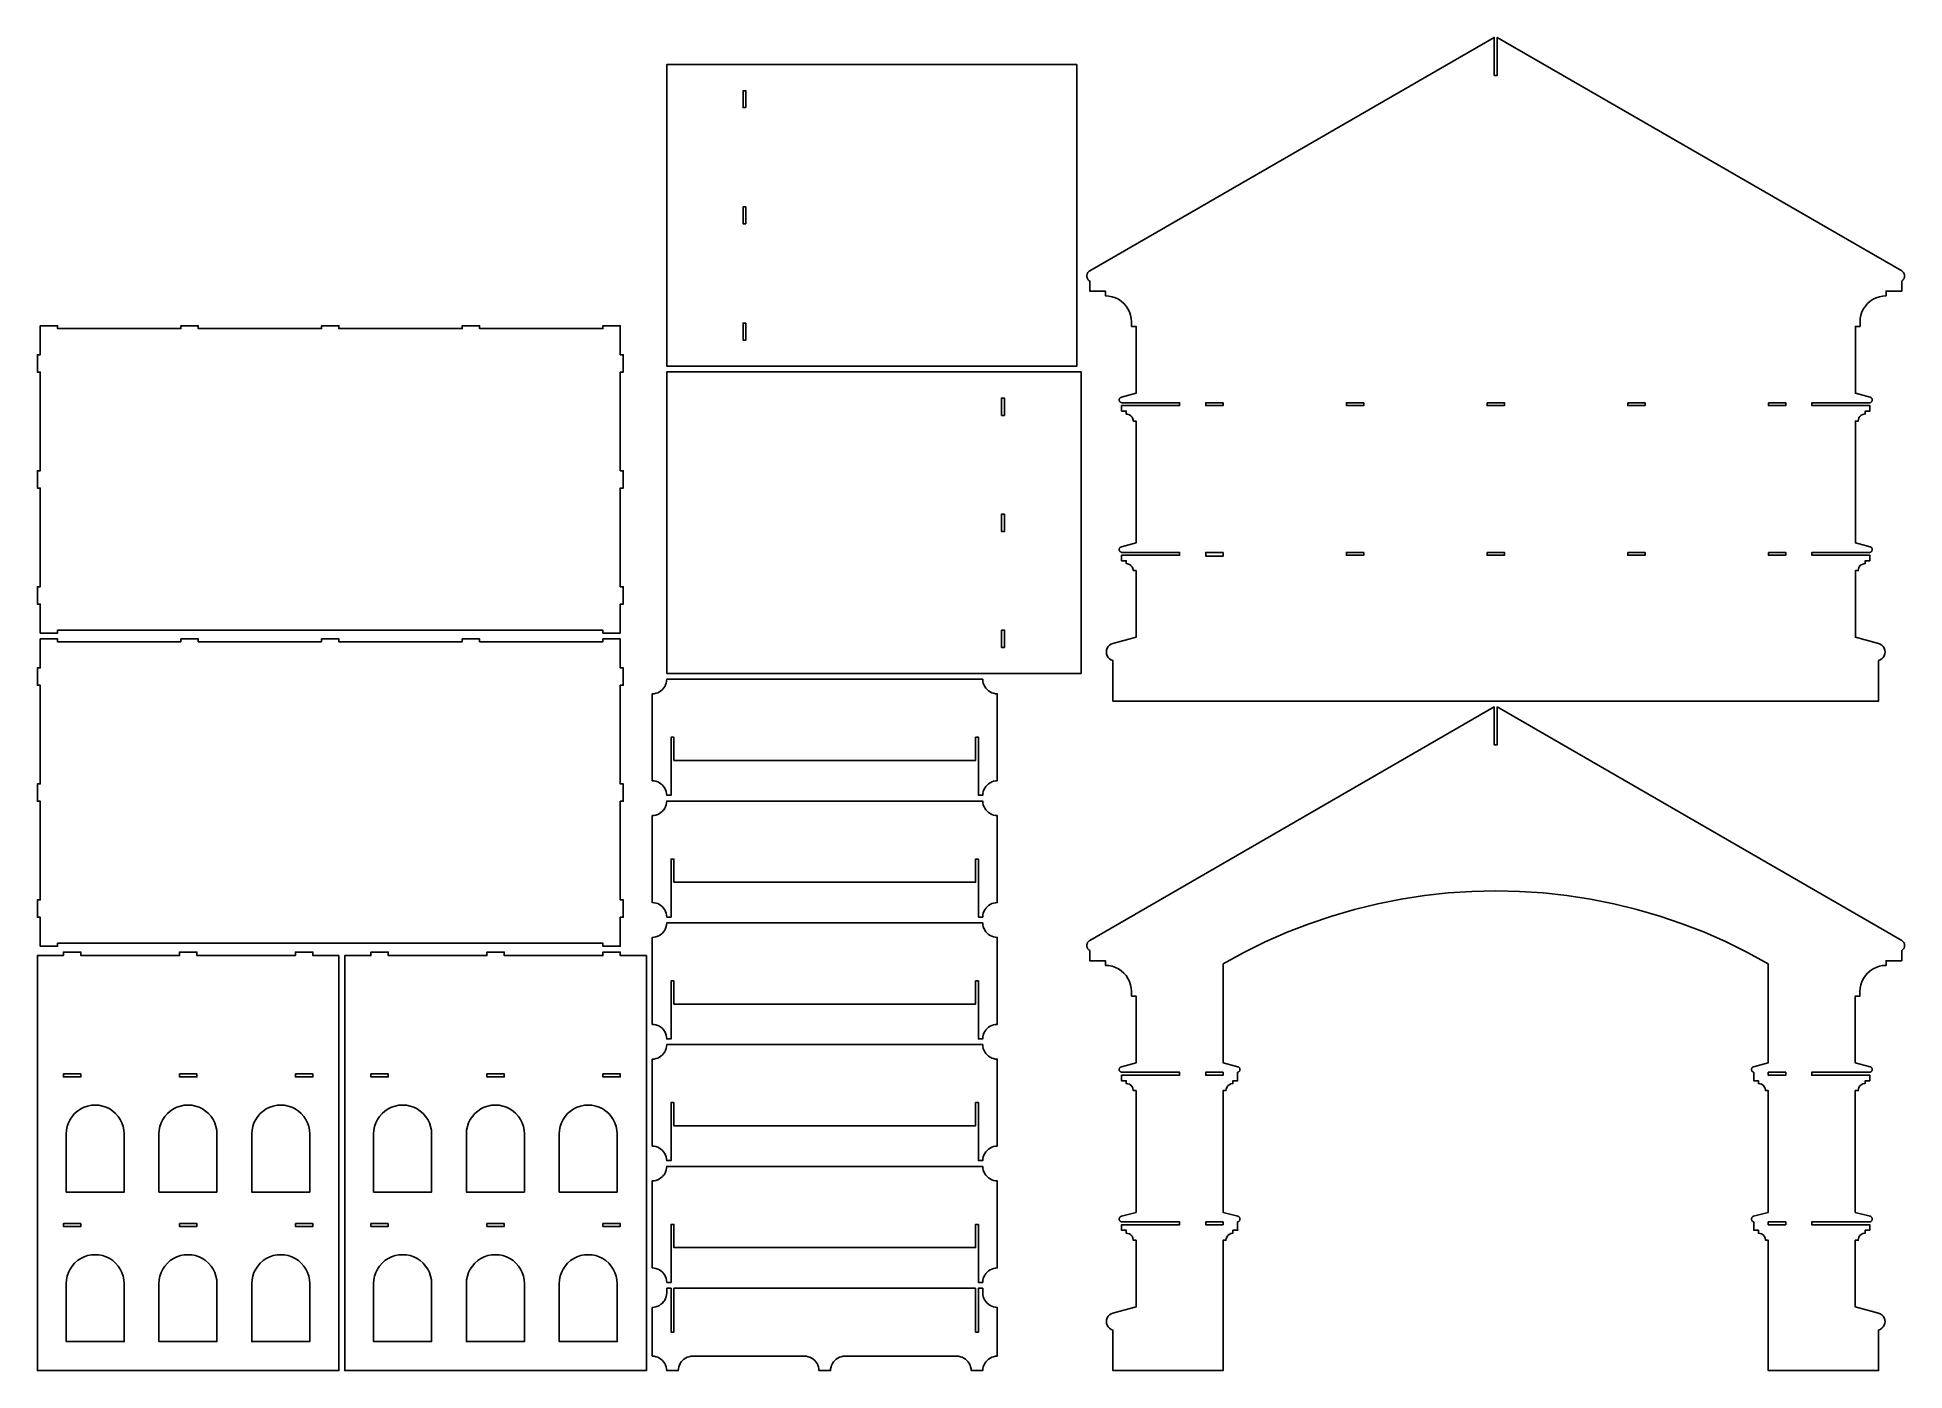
# Model space of a CAD drawing. Header units: millimetres. Extents: x 0 to 3219, y 0 to 2299.
import ezdxf

# ---------------------------------------------------------------- set-up
doc = ezdxf.new("R2010")
doc.units = ezdxf.units.MM
for name, color, linetype in [('Layer1', 12, 'Continuous'), ('Layer3', 31, 'Continuous'), ('Layer4', 41, 'Continuous')]:
    doc.layers.add(name, color=color, linetype=linetype)

# ---------------------------------------------------------------- blocks, each defined once
blk = doc.blocks.new('A$C11783851')
at = {"layer": 'Layer3'}
blk.add_lwpolyline([(557.5, 142.2), (37.5, 142.2), (37.5, 66.4), (32.5, 66.4), (32.5, 142.2), (25, 142.2), (25, 134.2), (24.8, 131), (24.1, 127.8), (23.1, 124.7), (21.7, 121.7), (20, 119.3), (19.8, 119), (17.7, 116.6), (15.2, 114.4), (12.5, 112.6), (9.6, 111.1), (6.5, 110.1), (3.3, 109.4), (0, 109.2), (0, 25), (3.3, 24.8), (6.5, 24.1), (9.6, 23.1), (12.5, 21.7), (15.2, 19.8), (17.7, 17.7), (19.8, 15.2), (21.7, 12.5), (22.9, 10), (23.1, 9.6), (24.1, 6.5), (24.8, 3.3), (25, 0), (45, 0), (45.2, 3.3), (45.9, 6.5), (46.9, 9.6), (48.3, 12.5), (50.2, 15.2), (52.3, 17.7), (54.8, 19.8), (57.5, 21.7), (60.4, 23.1), (63.5, 24.1), (66.7, 24.8), (70, 25), (262.5, 25), (265.8, 24.8), (269, 24.1), (272.1, 23.1), (275, 21.7), (277.7, 19.8), (280.2, 17.7), (282.3, 15.2), (284.2, 12.5), (285.4, 10), (285.6, 9.6), (286.6, 6.5), (287.3, 3.3), (287.5, 0), (307.5, 0), (307.7, 3.3), (308.4, 6.5), (309.4, 9.6), (309.6, 10), (310.8, 12.5), (312.5, 15), (312.7, 15.2), (314.8, 17.7), (317.3, 19.8), (320, 21.7), (322.9, 23.1), (326, 24.1), (329.2, 24.8), (332.5, 25), (525, 25), (528.3, 24.8), (531.5, 24.1), (534.6, 23.1), (537.5, 21.7), (540.2, 19.8), (542.7, 17.7), (544.8, 15.2), (546.7, 12.5), (548.1, 9.6), (549.1, 6.5), (549.8, 3.3), (550, 0), (570, 0), (570.2, 3.3), (570.9, 6.5), (571.9, 9.6), (572.1, 10), (573.3, 12.5), (575, 15), (575.2, 15.2), (577.3, 17.7), (579.8, 19.8), (582.5, 21.7), (585.4, 23.1), (588.5, 24.1), (591.7, 24.8), (595, 25), (595, 109.2), (591.7, 109.4), (588.5, 110.1), (585.4, 111.1), (582.5, 112.6), (579.8, 114.4), (577.3, 116.6), (575.2, 119), (573.3, 121.7), (571.9, 124.7), (570.9, 127.8), (570.2, 131), (570, 134.2), (570, 142.2), (562.5, 142.2), (562.5, 66.4), (557.5, 66.4)], close=True, dxfattribs=at)

msp = doc.modelspace()

# ---------------------------------------------------------------- linework, layer by layer
at = {"layer": 'Layer1'}
for points in [[(1792.4, 2252.2), (1085, 2252.2), (1085, 1732.2), (1792.4, 1732.2)], [(1221.7, 2178.2), (1216.6, 2178.2), (1216.6, 2207.2), (1221.7, 2207.2)], [(1221.7, 1977.7), (1216.6, 1977.7), (1216.6, 2006.8), (1221.7, 2006.8)], [(1221.7, 1806.4), (1221.7, 1777.2), (1216.6, 1777.2), (1216.6, 1806.4)], [(1799.4, 1722.2), (1085, 1722.2), (1085, 1202.2), (1799.4, 1202.2)], [(1662.1, 1647.3), (1662.1, 1677.2), (1667.2, 1677.2), (1667.2, 1647.3)], [(1662.1, 1446.8), (1662.1, 1476.7), (1667.2, 1476.7), (1667.2, 1446.8)], [(1662.1, 1277.2), (1667.2, 1277.2), (1667.2, 1247.2), (1662.1, 1247.2)]]:
    msp.add_lwpolyline(points, close=True, dxfattribs=at)
at = {"layer": 'Layer3'}
for points in [[(3164.9, 1847.5), (3170.1, 1850.1), (3175.7, 1852), (3181.4, 1853.1), (3181.5, 1853.1), (3187.4, 1853.5), (3187.4, 1861.5), (3214.4, 1861.5), (3214.4, 1879), (3215.1, 1879.5), (3215.8, 1880), (3216.4, 1880.6), (3217, 1881.3), (3217.5, 1882), (3218, 1882.7), (3218.4, 1883.5), (3218.7, 1884.3), (3219, 1885.1), (3219.2, 1886), (3219.3, 1886.9), (3219.4, 1887.7), (3219.3, 1888.6), (3219.2, 1889.5), (3219, 1890.4), (3218.7, 1891.2), (3218.4, 1892), (3218, 1892.8), (3217.5, 1893.5), (3217, 1894.2), (3216.4, 1894.9), (3215.8, 1895.5), (3215.1, 1896), (3214.4, 1896.5), (2516.9, 2299.2), (2516.9, 2233.5), (2511.9, 2233.5), (2511.9, 2299.2), (1814.4, 1896.5), (1813.6, 1896), (1812.9, 1895.5), (1812.3, 1894.9), (1811.7, 1894.2), (1811.2, 1893.5), (1810.7, 1892.8), (1810.3, 1892), (1810, 1891.2), (1809.7, 1890.4), (1809.5, 1889.5), (1809.4, 1888.6), (1809.4, 1887.7), (1809.4, 1886.9), (1809.5, 1886), (1809.7, 1885.1), (1810, 1884.3), (1810.3, 1883.5), (1810.7, 1882.7), (1811.2, 1882), (1811.7, 1881.3), (1812.3, 1880.6), (1812.9, 1880), (1813.6, 1879.5), (1814.4, 1879), (1814.4, 1861.5), (1841.4, 1861.5), (1841.4, 1853.5), (1847.2, 1853.1), (1853, 1852), (1858.6, 1850.1), (1863.9, 1847.5), (1868.7, 1844.2), (1873.2, 1840.3), (1877.1, 1835.9), (1880.3, 1831), (1882.9, 1825.7), (1884.8, 1820.1), (1886, 1814.4), (1886.4, 1808.6), (1886.4, 1800.6), (1894.4, 1800.6), (1894.4, 1685.6), (1868.9, 1678.8), (1867.8, 1678.3), (1867.3, 1678), (1866.9, 1677.6), (1866.5, 1677.2), (1866.1, 1676.8), (1865.8, 1676.3), (1865.6, 1675.7), (1865.4, 1675.2), (1865.3, 1674.6), (1865.3, 1674), (1865.3, 1673.4), (1865.4, 1672.9), (1865.6, 1672.3), (1865.8, 1671.8), (1866.1, 1671.3), (1866.5, 1670.8), (1866.9, 1670.4), (1867.3, 1670), (1867.8, 1669.7), (1868.3, 1669.4), (1868.9, 1669.2), (1869.4, 1669.1), (1969.4, 1669.1), (1969.4, 1664.1), (1869.4, 1664.1), (1869.4, 1654.6), (1877.4, 1654.6), (1877.4, 1649.6), (1879.7, 1649.4), (1882.7, 1648.4), (1885.3, 1646.7), (1887.4, 1644.3), (1888.8, 1641.5), (1889.6, 1637.6), (1894.4, 1637.6), (1894.4, 1427.6), (1868.9, 1420.8), (1867.8, 1420.3), (1867.3, 1420), (1866.9, 1419.6), (1866.5, 1419.2), (1866.1, 1418.8), (1865.8, 1418.3), (1865.6, 1417.7), (1865.4, 1417.2), (1865.3, 1416.6), (1865.3, 1416), (1865.3, 1415.4), (1865.4, 1414.9), (1865.6, 1414.3), (1865.8, 1413.8), (1866.1, 1413.3), (1866.5, 1412.8), (1866.9, 1412.4), (1867.3, 1412), (1867.8, 1411.7), (1868.3, 1411.4), (1868.9, 1411.2), (1869.4, 1411.1), (1969.4, 1411.1), (1969.4, 1406.1), (1869.4, 1406.1), (1869.4, 1396.6), (1877.4, 1396.6), (1877.4, 1391.6), (1879.7, 1391.4), (1882.7, 1390.4), (1885.3, 1388.7), (1887.4, 1386.3), (1888.8, 1383.5), (1889.6, 1379.6), (1894.4, 1379.6), (1894.4, 1264.6), (1854.4, 1253.9), (1851.3, 1252.7), (1848.5, 1250.9), (1846.2, 1248.5), (1844.5, 1245.6), (1843.5, 1242.5), (1843.1, 1239.2), (1843.5, 1236), (1844.5, 1232.8), (1846.2, 1230), (1848.5, 1227.6), (1851.3, 1225.8), (1854.4, 1224.6), (1854.4, 1154.6), (3174.4, 1154.6), (3174.4, 1224.6), (3177.4, 1225.8), (3180.2, 1227.6), (3182.5, 1230), (3184.2, 1232.8), (3185.2, 1236), (3185.6, 1239.2), (3185.2, 1242.5), (3184.2, 1245.6), (3182.5, 1248.5), (3180.2, 1250.9), (3177.4, 1252.7), (3174.4, 1253.9), (3134.4, 1264.6), (3134.4, 1379.6), (3139.4, 1379.6), (3139.5, 1382), (3140.5, 1384.9), (3142.3, 1387.6), (3144.6, 1389.6), (3147.5, 1391), (3151.4, 1391.8), (3151.4, 1396.6), (3159.4, 1396.6), (3159.4, 1406.1), (3059.4, 1406.1), (3059.4, 1411.1), (3159.4, 1411.1), (3159.8, 1411.2), (3160.4, 1411.4), (3160.9, 1411.7), (3161.4, 1412), (3161.8, 1412.4), (3162.2, 1412.8), (3162.6, 1413.3), (3162.9, 1413.8), (3163.1, 1414.3), (3163.3, 1414.9), (3163.4, 1415.4), (3163.4, 1416), (3163.4, 1416.6), (3163.3, 1417.2), (3163.1, 1417.7), (3162.9, 1418.3), (3162.6, 1418.8), (3162.2, 1419.2), (3161.8, 1419.6), (3161.4, 1420), (3160.9, 1420.3), (3159.8, 1420.8), (3134.4, 1427.6), (3134.4, 1637.6), (3139.4, 1637.6), (3139.5, 1640), (3140.5, 1642.9), (3142.3, 1645.6), (3144.6, 1647.6), (3147.5, 1649), (3151.4, 1649.8), (3151.4, 1654.6), (3159.4, 1654.6), (3159.4, 1664.1), (3059.4, 1664.1), (3059.4, 1669.1), (3159.4, 1669.1), (3159.8, 1669.2), (3160.4, 1669.4), (3160.9, 1669.7), (3161.4, 1670), (3161.8, 1670.4), (3162.2, 1670.8), (3162.6, 1671.3), (3162.9, 1671.8), (3163.1, 1672.3), (3163.3, 1672.9), (3163.4, 1673.4), (3163.4, 1674), (3163.4, 1674.6), (3163.3, 1675.2), (3163.1, 1675.7), (3162.9, 1676.3), (3162.6, 1676.8), (3162.2, 1677.2), (3161.8, 1677.6), (3161.4, 1678), (3160.9, 1678.3), (3159.8, 1678.8), (3134.4, 1685.6), (3134.4, 1800.6), (3142.4, 1800.6), (3142.4, 1808.5), (3142.4, 1808.6), (3142.7, 1814.4), (3143.9, 1820.1), (3145.8, 1825.7), (3148.4, 1831), (3151.6, 1835.9), (3155.5, 1840.3), (3160, 1844.2)], [(2044.4, 1669.1), (2044.4, 1664.1), (2014.4, 1664.1), (2014.4, 1669.1)], [(2286.9, 1669.1), (2286.9, 1664.1), (2256.9, 1664.1), (2256.9, 1669.1)], [(2499.4, 1669.1), (2529.4, 1669.1), (2529.4, 1664.1), (2499.4, 1664.1)], [(2741.9, 1669.1), (2771.9, 1669.1), (2771.9, 1664.1), (2741.9, 1664.1)], [(2984.4, 1669.1), (3014.4, 1669.1), (3014.4, 1664.1), (2984.4, 1664.1)], [(2044.4, 1411.1), (2044.4, 1404.6), (2014.4, 1404.6), (2014.4, 1411.1)], [(2286.9, 1411.1), (2286.9, 1406.1), (2256.9, 1406.1), (2256.9, 1411.1)], [(2499.4, 1411.1), (2529.4, 1411.1), (2529.4, 1406.1), (2499.4, 1406.1)], [(2741.9, 1411.1), (2771.9, 1411.1), (2771.9, 1406.1), (2741.9, 1406.1)], [(2984.4, 1411.1), (3014.4, 1411.1), (3014.4, 1406.1), (2984.4, 1406.1)], [(2516.8, 1144.6), (2516.8, 1078.9), (2511.8, 1078.9), (2511.8, 1144.6), (1814.3, 741.9), (1813.6, 741.4), (1812.9, 740.9), (1812.3, 740.3), (1811.7, 739.6), (1811.1, 738.9), (1810.7, 738.2), (1810.3, 737.4), (1809.9, 736.6), (1809.7, 735.8), (1809.5, 734.9), (1809.4, 734), (1809.3, 733.1), (1809.4, 732.3), (1809.5, 731.4), (1809.7, 730.5), (1809.9, 729.7), (1810.3, 728.9), (1810.7, 728.1), (1811.1, 727.4), (1811.7, 726.7), (1812.3, 726), (1812.9, 725.4), (1813.6, 724.9), (1814.3, 724.4), (1814.3, 706.9), (1841.3, 706.9), (1841.3, 698.9), (1847.2, 698.5), (1853, 697.4), (1858.6, 695.5), (1863.8, 692.9), (1868.7, 689.6), (1873.2, 685.7), (1877, 681.3), (1880.3, 676.4), (1882.9, 671.1), (1884.8, 665.5), (1885.9, 659.8), (1886.3, 654), (1886.3, 646), (1894.3, 646), (1894.3, 531), (1868.9, 524.2), (1867.8, 523.7), (1867.3, 523.4), (1866.9, 523), (1866.4, 522.6), (1866.1, 522.2), (1865.8, 521.7), (1865.6, 521.1), (1865.4, 520.6), (1865.3, 520), (1865.3, 519.4), (1865.3, 518.8), (1865.4, 518.3), (1865.6, 517.7), (1865.8, 517.2), (1866.1, 516.7), (1866.4, 516.2), (1866.9, 515.8), (1867.3, 515.4), (1867.8, 515.1), (1868.3, 514.8), (1868.9, 514.6), (1869.3, 514.5), (1969.3, 514.5), (1969.3, 509.5), (1869.3, 509.5), (1869.3, 500), (1877.3, 500), (1877.3, 495), (1879.7, 494.8), (1882.7, 493.8), (1885.3, 492.1), (1887.4, 489.7), (1888.8, 486.9), (1889.5, 483), (1894.3, 483), (1894.3, 273), (1868.9, 266.2), (1867.8, 265.7), (1867.3, 265.4), (1866.9, 265), (1866.4, 264.6), (1866.1, 264.2), (1865.8, 263.7), (1865.6, 263.1), (1865.4, 262.6), (1865.3, 262), (1865.3, 261.4), (1865.3, 260.8), (1865.4, 260.3), (1865.6, 259.7), (1865.8, 259.2), (1866.1, 258.7), (1866.4, 258.2), (1866.9, 257.8), (1867.3, 257.4), (1867.8, 257.1), (1868.3, 256.8), (1868.9, 256.6), (1869.3, 256.5), (1969.3, 256.5), (1969.3, 251.5), (1869.3, 251.5), (1869.3, 242), (1877.3, 242), (1877.3, 237), (1879.7, 236.8), (1882.7, 235.8), (1885.3, 234.1), (1887.4, 231.7), (1888.8, 228.9), (1889.5, 225), (1894.3, 225), (1894.3, 110), (1854.3, 99.3), (1851.3, 98.1), (1848.5, 96.3), (1846.2, 93.9), (1844.5, 91), (1843.5, 87.9), (1843.1, 84.6), (1843.5, 81.4), (1844.5, 78.2), (1846.2, 75.4), (1848.5, 73), (1851.3, 71.2), (1854.3, 70), (1854.3, 0), (2044.3, 0), (2044.3, 225), (2049.3, 225), (2049.5, 227.4), (2050.5, 230.3), (2052.3, 233), (2054.6, 235), (2057.4, 236.4), (2061.3, 237.2), (2061.3, 242), (2069.3, 242), (2069.3, 256.5), (2069.8, 256.6), (2070.4, 256.8), (2070.9, 257.1), (2071.4, 257.4), (2071.8, 257.8), (2072.2, 258.2), (2072.6, 258.7), (2072.9, 259.2), (2073.1, 259.7), (2073.3, 260.3), (2073.4, 260.8), (2073.4, 261.4), (2073.4, 262), (2073.3, 262.6), (2073.1, 263.1), (2072.9, 263.7), (2072.6, 264.2), (2072.2, 264.6), (2071.8, 265), (2071.4, 265.4), (2070.9, 265.7), (2069.8, 266.2), (2044.3, 273), (2044.3, 483), (2049.3, 483), (2049.5, 485.4), (2050.5, 488.3), (2052.3, 491), (2054.6, 493), (2057.4, 494.4), (2061.3, 495.2), (2061.3, 500), (2069.3, 500), (2069.3, 514.5), (2069.8, 514.6), (2070.4, 514.8), (2070.9, 515.1), (2071.4, 515.4), (2071.8, 515.8), (2072.2, 516.2), (2072.6, 516.7), (2072.9, 517.2), (2073.1, 517.7), (2073.3, 518.3), (2073.4, 518.8), (2073.4, 519.4), (2073.4, 520), (2073.3, 520.6), (2073.1, 521.1), (2072.9, 521.7), (2072.6, 522.2), (2072.2, 522.6), (2071.8, 523), (2071.4, 523.4), (2070.9, 523.7), (2069.8, 524.2), (2044.3, 531), (2044.3, 701.5), (2080.3, 721.2), (2117.1, 739.3), (2154.6, 755.9), (2192.8, 770.7), (2231.7, 783.9), (2271, 795.4), (2310.9, 805.1), (2351.1, 813.1), (2391.6, 819.4), (2432.4, 823.8), (2473.3, 826.5), (2514.3, 827.4), (2555.3, 826.5), (2596.3, 823.8), (2637, 819.4), (2677.6, 813.1), (2717.8, 805.1), (2757.6, 795.4), (2797, 783.9), (2835.8, 770.7), (2874.1, 755.9), (2911.6, 739.3), (2948.4, 721.2), (2984.3, 701.5), (2984.3, 531), (2958.9, 524.2), (2957.8, 523.7), (2957.3, 523.4), (2956.9, 523), (2956.4, 522.6), (2956.1, 522.2), (2955.8, 521.7), (2955.6, 521.1), (2955.4, 520.6), (2955.3, 520), (2955.3, 519.4), (2955.3, 518.8), (2955.4, 518.3), (2955.6, 517.7), (2955.8, 517.2), (2956.1, 516.7), (2956.4, 516.2), (2956.9, 515.8), (2957.3, 515.4), (2957.8, 515.1), (2958.3, 514.8), (2958.9, 514.6), (2959.3, 514.5), (2959.3, 500), (2967.3, 500), (2967.3, 495), (2969.7, 494.8), (2972.7, 493.8), (2975.3, 492.1), (2977.4, 489.7), (2978.8, 486.9), (2979.5, 483), (2984.3, 483), (2984.3, 273), (2958.9, 266.2), (2957.8, 265.7), (2957.3, 265.4), (2956.9, 265), (2956.4, 264.6), (2956.1, 264.2), (2955.8, 263.7), (2955.6, 263.1), (2955.4, 262.6), (2955.3, 262), (2955.3, 261.4), (2955.3, 260.8), (2955.4, 260.3), (2955.6, 259.7), (2955.8, 259.2), (2956.1, 258.7), (2956.4, 258.2), (2956.9, 257.8), (2957.3, 257.4), (2957.8, 257.1), (2958.3, 256.8), (2958.9, 256.6), (2959.3, 256.5), (2959.3, 242), (2967.3, 242), (2967.3, 237), (2969.7, 236.8), (2972.7, 235.8), (2975.3, 234.1), (2977.4, 231.7), (2978.8, 228.9), (2979.5, 225), (2984.3, 225), (2984.3, 0), (3174.3, 0), (3174.3, 70), (3177.4, 71.2), (3180.2, 73), (3182.4, 75.4), (3184.1, 78.2), (3185.2, 81.4), (3185.6, 84.6), (3185.2, 87.9), (3184.1, 91), (3182.4, 93.9), (3180.2, 96.3), (3177.4, 98.1), (3174.3, 99.3), (3134.3, 110), (3134.3, 225), (3139.3, 225), (3139.5, 227.4), (3140.5, 230.3), (3142.3, 233), (3144.6, 235), (3147.4, 236.4), (3151.3, 237.2), (3151.3, 242), (3159.3, 242), (3159.3, 251.5), (3059.3, 251.5), (3059.3, 256.5), (3159.3, 256.5), (3159.8, 256.6), (3160.4, 256.8), (3160.9, 257.1), (3161.4, 257.4), (3161.8, 257.8), (3162.2, 258.2), (3162.6, 258.7), (3162.9, 259.2), (3163.1, 259.7), (3163.3, 260.3), (3163.4, 260.8), (3163.4, 261.4), (3163.4, 262), (3163.3, 262.6), (3163.1, 263.1), (3162.9, 263.7), (3162.6, 264.2), (3162.2, 264.6), (3161.8, 265), (3161.4, 265.4), (3160.9, 265.7), (3159.8, 266.2), (3134.3, 273), (3134.3, 483), (3139.3, 483), (3139.5, 485.4), (3140.5, 488.3), (3142.3, 491), (3144.6, 493), (3147.4, 494.4), (3151.3, 495.2), (3151.3, 500), (3159.3, 500), (3159.3, 509.5), (3059.3, 509.5), (3059.3, 514.5), (3159.3, 514.5), (3159.8, 514.6), (3160.4, 514.8), (3160.9, 515.1), (3161.4, 515.4), (3161.8, 515.8), (3162.2, 516.2), (3162.6, 516.7), (3162.9, 517.2), (3163.1, 517.7), (3163.3, 518.3), (3163.4, 518.8), (3163.4, 519.4), (3163.4, 520), (3163.3, 520.6), (3163.1, 521.1), (3162.9, 521.7), (3162.6, 522.2), (3162.2, 522.6), (3161.8, 523), (3161.4, 523.4), (3160.9, 523.7), (3159.8, 524.2), (3134.3, 531), (3134.3, 646), (3142.3, 646), (3142.3, 653.9), (3142.3, 654), (3142.7, 659.8), (3143.9, 665.5), (3145.8, 671.1), (3148.4, 676.4), (3151.6, 681.3), (3155.5, 685.7), (3159.9, 689.6), (3164.8, 692.9), (3170.1, 695.5), (3175.7, 697.4), (3181.3, 698.5), (3181.5, 698.5), (3187.3, 698.9), (3187.3, 706.9), (3214.3, 706.9), (3214.3, 724.4), (3215.1, 724.9), (3215.8, 725.4), (3216.4, 726), (3217, 726.7), (3217.5, 727.4), (3218, 728.1), (3218.4, 728.9), (3218.7, 729.7), (3219, 730.5), (3219.2, 731.4), (3219.3, 732.3), (3219.3, 733.1), (3219.3, 734), (3219.2, 734.9), (3219, 735.8), (3218.7, 736.6), (3218.4, 737.4), (3218, 738.2), (3217.5, 738.9), (3217, 739.6), (3216.4, 740.3), (3215.8, 740.9), (3215.1, 741.4), (3214.3, 741.9)], [(520, 715.9), (475, 715.9), (475, 721.9), (445, 721.9), (445, 715.9), (275, 715.9), (275, 721.9), (245, 721.9), (245, 715.9), (75, 715.9), (75, 721.9), (45, 721.9), (45, 715.9), (0, 715.9), (0, 0), (520, 0)], [(1050, 715.9), (1005, 715.9), (1005, 721.9), (975, 721.9), (975, 715.9), (805, 715.9), (805, 721.9), (775, 721.9), (775, 715.9), (605, 715.9), (605, 721.9), (575, 721.9), (575, 715.9), (530, 715.9), (530, 0), (1050, 0)], [(75, 511.6), (75, 506.6), (45, 506.6), (45, 511.6)], [(245, 511.6), (275, 511.6), (275, 506.6), (245, 506.6)], [(445, 511.6), (475, 511.6), (475, 506.6), (445, 506.6)], [(605, 511.6), (605, 506.6), (575, 506.6), (575, 511.6)], [(775, 511.6), (805, 511.6), (805, 506.6), (775, 506.6)], [(975, 511.6), (1005, 511.6), (1005, 506.6), (975, 506.6)], [(2044.3, 514.5), (2044.3, 509.5), (2014.3, 509.5), (2014.3, 514.5)], [(2984.3, 514.5), (3014.3, 514.5), (3014.3, 509.5), (2984.3, 509.5)], [(124.7, 451.3), (130.1, 447.7), (135, 443.4), (139.4, 438.4), (143, 433), (145.9, 427.1), (148, 420.9), (149.3, 414.5), (149.7, 408), (149.7, 308), (49.7, 308), (49.7, 408), (50.1, 414.5), (51.4, 420.9), (53.5, 427.1), (56.4, 433), (60, 438.4), (64.3, 443.4), (69.2, 447.7), (74.7, 451.3), (80.6, 454.2), (86.7, 456.3), (93.2, 457.6), (99.7, 458), (106.2, 457.6), (112.6, 456.3), (118.8, 454.2)], [(246.7, 456.3), (253.2, 457.6), (259.7, 458), (266.2, 457.6), (272.6, 456.3), (278.8, 454.2), (284.7, 451.3), (290.1, 447.7), (295, 443.4), (299.4, 438.4), (303, 433), (305.9, 427.1), (308, 420.9), (309.3, 414.5), (309.7, 408), (309.7, 308), (209.7, 308), (209.7, 408), (210.1, 414.5), (211.4, 420.9), (213.5, 427.1), (216.4, 433), (220, 438.4), (224.3, 443.4), (229.2, 447.7), (234.7, 451.3), (240.6, 454.2)], [(380, 438.4), (384.3, 443.4), (389.2, 447.7), (394.7, 451.3), (400.6, 454.2), (406.7, 456.3), (413.2, 457.6), (419.7, 458), (426.2, 457.6), (432.6, 456.3), (438.8, 454.2), (444.7, 451.3), (450.1, 447.7), (455, 443.4), (459.4, 438.4), (463, 433), (465.9, 427.1), (468, 420.9), (469.3, 414.5), (469.7, 408), (469.7, 308), (369.7, 308), (369.7, 408), (370.1, 414.5), (371.4, 420.9), (373.5, 427.1), (376.4, 433)], [(654.7, 451.3), (660.1, 447.7), (665, 443.4), (669.4, 438.4), (673, 433), (675.9, 427.1), (678, 420.9), (679.3, 414.5), (679.7, 408), (679.7, 308), (579.7, 308), (579.7, 408), (580.1, 414.5), (581.4, 420.9), (583.5, 427.1), (586.4, 433), (590, 438.4), (594.3, 443.4), (599.2, 447.7), (604.7, 451.3), (610.6, 454.2), (616.7, 456.3), (623.2, 457.6), (629.7, 458), (636.2, 457.6), (642.6, 456.3), (648.8, 454.2)], [(776.7, 456.3), (783.2, 457.6), (789.7, 458), (796.2, 457.6), (802.6, 456.3), (808.8, 454.2), (814.7, 451.3), (820.1, 447.7), (825, 443.4), (829.4, 438.4), (833, 433), (835.9, 427.1), (838, 420.9), (839.3, 414.5), (839.7, 408), (839.7, 308), (739.7, 308), (739.7, 408), (740.1, 414.5), (741.4, 420.9), (743.5, 427.1), (746.4, 433), (750, 438.4), (754.3, 443.4), (759.2, 447.7), (764.7, 451.3), (770.6, 454.2)], [(910, 438.4), (914.3, 443.4), (919.2, 447.7), (924.7, 451.3), (930.6, 454.2), (936.7, 456.3), (943.2, 457.6), (949.7, 458), (956.2, 457.6), (962.6, 456.3), (968.8, 454.2), (974.7, 451.3), (980.1, 447.7), (985, 443.4), (989.4, 438.4), (993, 433), (995.9, 427.1), (998, 420.9), (999.3, 414.5), (999.7, 408), (999.7, 308), (899.7, 308), (899.7, 408), (900.1, 414.5), (901.4, 420.9), (903.5, 427.1), (906.4, 433)], [(75, 253.6), (75, 248.6), (45, 248.6), (45, 253.6)], [(245, 253.6), (275, 253.6), (275, 248.6), (245, 248.6)], [(445, 253.6), (475, 253.6), (475, 248.6), (445, 248.6)], [(605, 253.6), (605, 248.6), (575, 248.6), (575, 253.6)], [(775, 253.6), (805, 253.6), (805, 248.6), (775, 248.6)], [(975, 253.6), (1005, 253.6), (1005, 248.6), (975, 248.6)], [(2044.3, 256.5), (2044.3, 251.5), (2014.3, 251.5), (2014.3, 256.5)], [(2984.3, 256.5), (3014.3, 256.5), (3014.3, 251.5), (2984.3, 251.5)], [(112.6, 198.3), (118.8, 196.2), (124.7, 193.3), (130.1, 189.7), (135, 185.4), (139.4, 180.4), (143, 175), (145.9, 169.1), (148, 162.9), (149.3, 156.5), (149.7, 150), (149.7, 50), (49.7, 50), (49.7, 150), (50.1, 156.5), (51.4, 162.9), (53.5, 169.1), (56.4, 175), (60, 180.4), (64.3, 185.4), (69.2, 189.7), (74.7, 193.3), (80.6, 196.2), (86.7, 198.3), (93.2, 199.6), (99.7, 200), (106.2, 199.6)], [(253.2, 199.6), (259.7, 200), (266.2, 199.6), (272.6, 198.3), (278.8, 196.2), (284.7, 193.3), (290.1, 189.7), (295, 185.4), (299.4, 180.4), (303, 175), (305.9, 169.1), (308, 162.9), (309.3, 156.5), (309.7, 150), (309.7, 50), (209.7, 50), (209.7, 150), (210.1, 156.5), (211.4, 162.9), (213.5, 169.1), (216.4, 175), (220, 180.4), (224.3, 185.4), (229.2, 189.7), (234.7, 193.3), (240.6, 196.2), (246.7, 198.3)], [(394.7, 193.3), (400.6, 196.2), (406.7, 198.3), (413.2, 199.6), (419.7, 200), (426.2, 199.6), (432.6, 198.3), (438.8, 196.2), (444.7, 193.3), (450.1, 189.7), (455, 185.4), (459.4, 180.4), (463, 175), (465.9, 169.1), (468, 162.9), (469.3, 156.5), (469.7, 150), (469.7, 50), (369.7, 50), (369.7, 150), (370.1, 156.5), (371.4, 162.9), (373.5, 169.1), (376.4, 175), (380, 180.4), (384.3, 185.4), (389.2, 189.7)], [(642.6, 198.3), (648.8, 196.2), (654.7, 193.3), (660.1, 189.7), (665, 185.4), (669.4, 180.4), (673, 175), (675.9, 169.1), (678, 162.9), (679.3, 156.5), (679.7, 150), (679.7, 50), (579.7, 50), (579.7, 150), (580.1, 156.5), (581.4, 162.9), (583.5, 169.1), (586.4, 175), (590, 180.4), (594.3, 185.4), (599.2, 189.7), (604.7, 193.3), (610.6, 196.2), (616.7, 198.3), (623.2, 199.6), (629.7, 200), (636.2, 199.6)], [(783.2, 199.6), (789.7, 200), (796.2, 199.6), (802.6, 198.3), (808.8, 196.2), (814.7, 193.3), (820.1, 189.7), (825, 185.4), (829.4, 180.4), (833, 175), (835.9, 169.1), (838, 162.9), (839.3, 156.5), (839.7, 150), (839.7, 50), (739.7, 50), (739.7, 150), (740.1, 156.5), (741.4, 162.9), (743.5, 169.1), (746.4, 175), (750, 180.4), (754.3, 185.4), (759.2, 189.7), (764.7, 193.3), (770.6, 196.2), (776.7, 198.3)], [(924.7, 193.3), (930.6, 196.2), (936.7, 198.3), (943.2, 199.6), (949.7, 200), (956.2, 199.6), (962.6, 198.3), (968.8, 196.2), (974.7, 193.3), (980.1, 189.7), (985, 185.4), (989.4, 180.4), (993, 175), (995.9, 169.1), (998, 162.9), (999.3, 156.5), (999.7, 150), (999.7, 50), (899.7, 50), (899.7, 150), (900.1, 156.5), (901.4, 162.9), (903.5, 169.1), (906.4, 175), (910, 180.4), (914.3, 185.4), (919.2, 189.7)]]:
    msp.add_lwpolyline(points, close=True, dxfattribs=at)
at = {"layer": 'Layer4'}
for points in [[(1005, 1721.9), (1010, 1721.9), (1010, 1751.9), (1005, 1751.9), (1005, 1801.9), (975, 1801.9), (975, 1796.9), (762.5, 1796.9), (762.5, 1801.9), (732.5, 1801.9), (732.5, 1796.9), (520, 1796.9), (520, 1801.9), (490, 1801.9), (490, 1796.9), (277.5, 1796.9), (277.5, 1801.9), (247.5, 1801.9), (247.5, 1796.9), (35, 1796.9), (35, 1801.9), (5, 1801.9), (5, 1751.9), (0, 1751.9), (0, 1721.9), (5, 1721.9), (5, 1551.9), (0, 1551.9), (0, 1521.9), (5, 1521.9), (5, 1351.9), (0, 1351.9), (0, 1321.9), (5, 1321.9), (5, 1271.9), (35, 1271.9), (35, 1276.9), (975, 1276.9), (975, 1271.9), (1005, 1271.9), (1005, 1321.9), (1010, 1321.9), (1010, 1351.9), (1005, 1351.9), (1005, 1521.9), (1010, 1521.9), (1010, 1551.9), (1005, 1551.9)], [(1005, 1181.9), (1010, 1181.9), (1010, 1211.9), (1005, 1211.9), (1005, 1261.9), (975, 1261.9), (975, 1256.9), (762.5, 1256.9), (762.5, 1261.9), (732.5, 1261.9), (732.5, 1256.9), (520, 1256.9), (520, 1261.9), (490, 1261.9), (490, 1256.9), (277.5, 1256.9), (277.5, 1261.9), (247.5, 1261.9), (247.5, 1256.9), (35, 1256.9), (35, 1261.9), (5, 1261.9), (5, 1211.9), (0, 1211.9), (0, 1181.9), (5, 1181.9), (5, 1011.9), (0, 1011.9), (0, 981.9), (5, 981.9), (5, 811.9), (0, 811.9), (0, 781.9), (5, 781.9), (5, 731.9), (35, 731.9), (35, 736.9), (975, 736.9), (975, 731.9), (1005, 731.9), (1005, 781.9), (1010, 781.9), (1010, 811.9), (1005, 811.9), (1005, 981.9), (1010, 981.9), (1010, 1011.9), (1005, 1011.9)], [(1655, 1156.9), (1655, 1167.2), (1651.7, 1167.4), (1648.5, 1168.1), (1645.4, 1169.1), (1642.5, 1170.6), (1639.8, 1172.4), (1637.3, 1174.6), (1635.2, 1177), (1633.3, 1179.7), (1632.1, 1182.2), (1631.9, 1182.7), (1630.9, 1185.8), (1630.2, 1189), (1630, 1192.2), (1085, 1192.2), (1084.8, 1189), (1084.1, 1185.8), (1083.1, 1182.7), (1082.9, 1182.2), (1081.7, 1179.7), (1080, 1177.3), (1079.8, 1177), (1077.7, 1174.6), (1075.2, 1172.4), (1072.5, 1170.6), (1069.6, 1169.1), (1066.5, 1168.1), (1063.3, 1167.4), (1060, 1167.2), (1060, 1156.9), (1060, 1017.2), (1063.3, 1017), (1066.5, 1016.4), (1069.6, 1015.3), (1072.5, 1013.9), (1075.2, 1012.1), (1077.7, 1009.9), (1079.8, 1007.5), (1081.7, 1004.7), (1083.1, 1001.8), (1084.1, 998.7), (1084.8, 995.5), (1085, 992.2), (1092.5, 992.2), (1092.5, 1092.2), (1097.5, 1092.2), (1097.5, 1052.2), (1617.5, 1052.2), (1617.5, 1092.2), (1622.5, 1092.2), (1622.5, 992.2), (1630, 992.2), (1630.2, 995.5), (1630.9, 998.7), (1631.9, 1001.8), (1633.3, 1004.7), (1635, 1007.2), (1635.2, 1007.5), (1637.3, 1009.9), (1639.8, 1012.1), (1642.5, 1013.9), (1645.4, 1015.3), (1648.5, 1016.4), (1651.7, 1017), (1655, 1017.2)], [(1655, 946.9), (1655, 957.2), (1651.7, 957.4), (1648.5, 958.1), (1645.4, 959.1), (1642.5, 960.6), (1639.8, 962.4), (1637.3, 964.6), (1635.2, 967), (1633.3, 969.7), (1632.1, 972.2), (1631.9, 972.7), (1630.9, 975.8), (1630.2, 979), (1630, 982.2), (1085, 982.2), (1084.8, 979), (1084.1, 975.8), (1083.1, 972.7), (1082.9, 972.2), (1081.7, 969.7), (1080, 967.3), (1079.8, 967), (1077.7, 964.6), (1075.2, 962.4), (1072.5, 960.6), (1069.6, 959.1), (1066.5, 958.1), (1063.3, 957.4), (1060, 957.2), (1060, 946.9), (1060, 807.2), (1063.3, 807), (1066.5, 806.4), (1069.6, 805.3), (1072.5, 803.9), (1075.2, 802.1), (1077.7, 799.9), (1079.8, 797.5), (1081.7, 794.7), (1083.1, 791.8), (1084.1, 788.7), (1084.8, 785.5), (1085, 782.2), (1092.5, 782.2), (1092.5, 882.2), (1097.5, 882.2), (1097.5, 842.2), (1617.5, 842.2), (1617.5, 882.2), (1622.5, 882.2), (1622.5, 782.2), (1630, 782.2), (1630.2, 785.5), (1630.9, 788.7), (1631.9, 791.8), (1633.3, 794.7), (1635, 797.2), (1635.2, 797.5), (1637.3, 799.9), (1639.8, 802.1), (1642.5, 803.9), (1645.4, 805.3), (1648.5, 806.4), (1651.7, 807), (1655, 807.2)], [(1655, 736.9), (1655, 747.2), (1651.7, 747.4), (1648.5, 748.1), (1645.4, 749.1), (1642.5, 750.6), (1639.8, 752.4), (1637.3, 754.6), (1635.2, 757), (1633.3, 759.7), (1632.1, 762.2), (1631.9, 762.7), (1630.9, 765.8), (1630.2, 769), (1630, 772.2), (1085, 772.2), (1084.8, 769), (1084.1, 765.8), (1083.1, 762.7), (1082.9, 762.2), (1081.7, 759.7), (1080, 757.3), (1079.8, 757), (1077.7, 754.6), (1075.2, 752.4), (1072.5, 750.6), (1069.6, 749.1), (1066.5, 748.1), (1063.3, 747.4), (1060, 747.2), (1060, 736.9), (1060, 597.2), (1063.3, 597), (1066.5, 596.4), (1069.6, 595.3), (1072.5, 593.9), (1075.2, 592.1), (1077.7, 589.9), (1079.8, 587.5), (1081.7, 584.7), (1083.1, 581.8), (1084.1, 578.7), (1084.8, 575.5), (1085, 572.2), (1092.5, 572.2), (1092.5, 672.2), (1097.5, 672.2), (1097.5, 632.2), (1617.5, 632.2), (1617.5, 672.2), (1622.5, 672.2), (1622.5, 572.2), (1630, 572.2), (1630.2, 575.5), (1630.9, 578.7), (1631.9, 581.8), (1633.3, 584.7), (1635, 587.2), (1635.2, 587.5), (1637.3, 589.9), (1639.8, 592.1), (1642.5, 593.9), (1645.4, 595.3), (1648.5, 596.4), (1651.7, 597), (1655, 597.2)], [(1655, 526.9), (1655, 537.2), (1651.7, 537.4), (1648.5, 538.1), (1645.4, 539.1), (1642.5, 540.6), (1639.8, 542.4), (1637.3, 544.6), (1635.2, 547), (1633.3, 549.7), (1632.1, 552.2), (1631.9, 552.7), (1630.9, 555.8), (1630.2, 559), (1630, 562.2), (1085, 562.2), (1084.8, 559), (1084.1, 555.8), (1083.1, 552.7), (1082.9, 552.2), (1081.7, 549.7), (1080, 547.3), (1079.8, 547), (1077.7, 544.6), (1075.2, 542.4), (1072.5, 540.6), (1069.6, 539.1), (1066.5, 538.1), (1063.3, 537.4), (1060, 537.2), (1060, 526.9), (1060, 387.2), (1063.3, 387), (1066.5, 386.4), (1069.6, 385.3), (1072.5, 383.9), (1075.2, 382.1), (1077.7, 379.9), (1079.8, 377.5), (1081.7, 374.7), (1083.1, 371.8), (1084.1, 368.7), (1084.8, 365.5), (1085, 362.2), (1092.5, 362.2), (1092.5, 462.2), (1097.5, 462.2), (1097.5, 422.2), (1617.5, 422.2), (1617.5, 462.2), (1622.5, 462.2), (1622.5, 362.2), (1630, 362.2), (1630.2, 365.5), (1630.9, 368.7), (1631.9, 371.8), (1633.3, 374.7), (1635, 377.2), (1635.2, 377.5), (1637.3, 379.9), (1639.8, 382.1), (1642.5, 383.9), (1645.4, 385.3), (1648.5, 386.4), (1651.7, 387), (1655, 387.2)], [(1655, 316.9), (1655, 327.2), (1651.7, 327.4), (1648.5, 328.1), (1645.4, 329.1), (1642.5, 330.6), (1639.8, 332.4), (1637.3, 334.6), (1635.2, 337), (1633.3, 339.7), (1632.1, 342.2), (1631.9, 342.7), (1630.9, 345.8), (1630.2, 349), (1630, 352.2), (1085, 352.2), (1084.8, 349), (1084.1, 345.8), (1083.1, 342.7), (1082.9, 342.2), (1081.7, 339.7), (1080, 337.3), (1079.8, 337), (1077.7, 334.6), (1075.2, 332.4), (1072.5, 330.6), (1069.6, 329.1), (1066.5, 328.1), (1063.3, 327.4), (1060, 327.2), (1060, 316.9), (1060, 177.2), (1063.3, 177), (1066.5, 176.4), (1069.6, 175.3), (1072.5, 173.9), (1075.2, 172.1), (1077.7, 169.9), (1079.8, 167.5), (1081.7, 164.7), (1083.1, 161.8), (1084.1, 158.7), (1084.8, 155.5), (1085, 152.2), (1092.5, 152.2), (1092.5, 252.2), (1097.5, 252.2), (1097.5, 212.2), (1617.5, 212.2), (1617.5, 252.2), (1622.5, 252.2), (1622.5, 152.2), (1630, 152.2), (1630.2, 155.5), (1630.9, 158.7), (1631.9, 161.8), (1633.3, 164.7), (1635, 167.2), (1635.2, 167.5), (1637.3, 169.9), (1639.8, 172.1), (1642.5, 173.9), (1645.4, 175.3), (1648.5, 176.4), (1651.7, 177), (1655, 177.2)]]:
    msp.add_lwpolyline(points, close=True, dxfattribs=at)

# ---------------------------------------------------------------- block references
msp.add_blockref('A$C11783851', (1060, 0))

doc.saveas('drawing.dxf')
